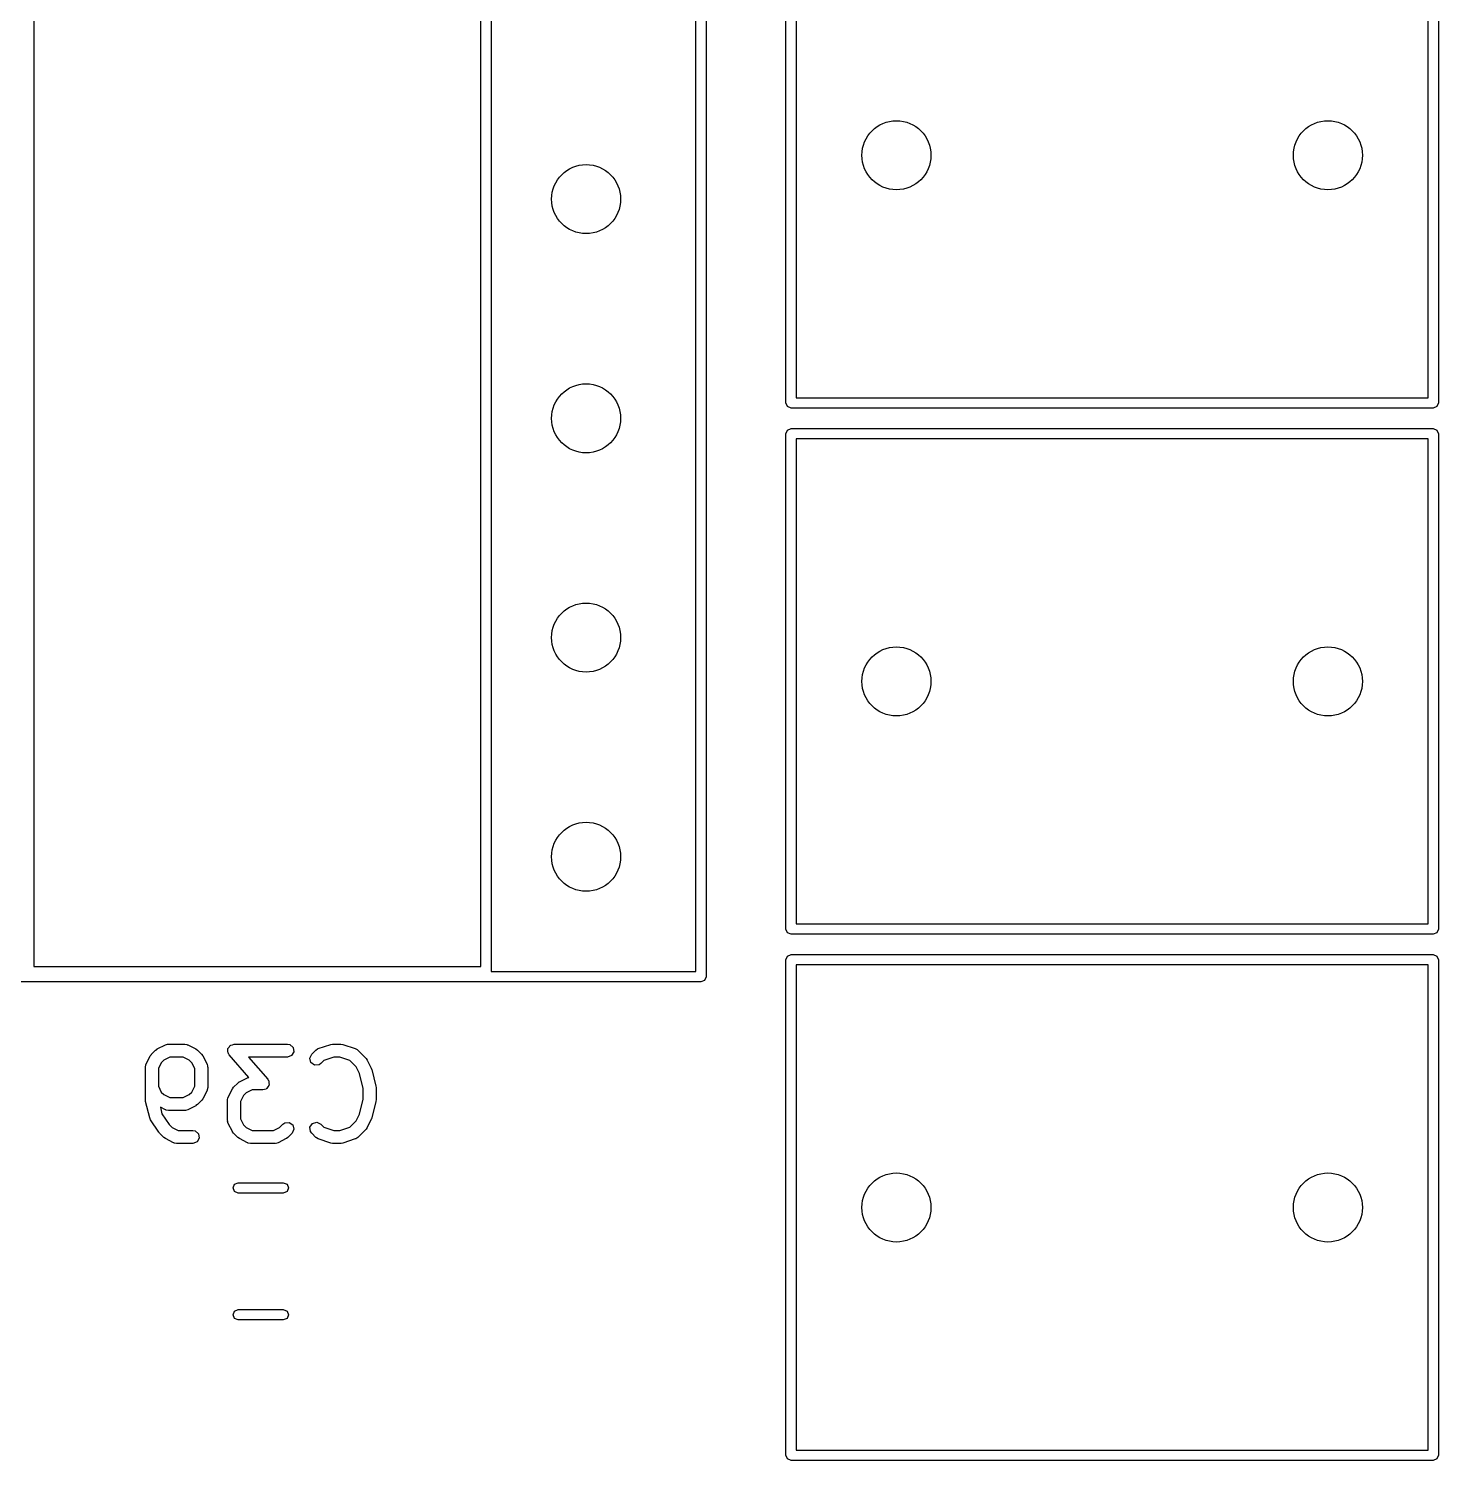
# Model space of a CAD drawing. Extents: x 83 to 134, y -229 to -46.
# Drawn here: x 106.53 to 122.87, y -106.56 to -89.97 of the extents above; entities that cross this region are included whole.
import ezdxf

# ---------------------------------------------------------------- set-up
doc = ezdxf.new("R2010")
doc.units = 0
doc.layers.add('BLACK', color=7, linetype='CONTINUOUS')

msp = doc.modelspace()

# ---------------------------------------------------------------- linework, layer by layer
at = {"layer": 'BLACK', "linetype": 'CONTINUOUS'}
for p, q in [((111.89, -80.458), (111.89, -100.898)), ((114.26, -100.898), (114.26, -80.458)), ((114.38, -80.398), (114.38, -100.958)), ((106.59, -80.518), (106.59, -100.838)), ((111.77, -100.838), (111.77, -80.518)), ((115.306, -94.31), (115.306, -88.57)), ((122.866, -88.57), (122.866, -94.31)), ((115.426, -88.63), (115.426, -94.25)), ((122.746, -94.25), (122.746, -88.63)), ((115.324, -94.3524), (115.306, -94.31)), ((115.366, -94.37), (115.324, -94.3524)), ((122.806, -94.37), (115.366, -94.37)), ((115.426, -94.25), (122.746, -94.25)), ((122.848, -94.3524), (122.806, -94.37)), ((122.866, -94.31), (122.848, -94.3524)), ((115.306, -94.666), (115.324, -94.6236)), ((115.306, -100.406), (115.306, -94.666)), ((115.324, -94.6236), (115.366, -94.606)), ((115.366, -94.606), (122.806, -94.606)), ((115.426, -94.726), (115.426, -100.346)), ((122.746, -94.726), (115.426, -94.726)), ((122.746, -100.346), (122.746, -94.726)), ((122.806, -94.606), (122.848, -94.6236)), ((122.848, -94.6236), (122.866, -94.666)), ((122.866, -94.666), (122.866, -100.406)), ((115.426, -100.346), (122.746, -100.346)), ((115.324, -100.448), (115.306, -100.406)), ((115.366, -100.466), (115.324, -100.448)), ((122.806, -100.466), (115.366, -100.466)), ((122.848, -100.448), (122.806, -100.466)), ((122.866, -100.406), (122.848, -100.448)), ((106.59, -100.838), (111.77, -100.838)), ((115.306, -100.762), (115.324, -100.72)), ((115.306, -106.502), (115.306, -100.762)), ((115.324, -100.72), (115.366, -100.702)), ((115.366, -100.702), (122.806, -100.702)), ((115.426, -100.822), (115.426, -106.442)), ((122.746, -100.822), (115.426, -100.822)), ((122.746, -106.442), (122.746, -100.822)), ((122.806, -100.702), (122.848, -100.72)), ((122.848, -100.72), (122.866, -100.762)), ((122.866, -100.762), (122.866, -106.502)), ((114.32, -101.018), (104.04, -101.018)), ((111.89, -100.898), (114.26, -100.898)), ((114.362, -101), (114.32, -101.018)), ((114.38, -100.958), (114.362, -101)), ((107.939, -101.876), (107.952, -101.858)), ((107.952, -101.858), (107.953, -101.857)), ((107.953, -101.857), (108, -101.809)), ((108, -101.809), (108.019, -101.796)), ((108.019, -101.796), (108.02, -101.795)), ((108.02, -101.795), (108.115, -101.747)), ((108.115, -101.747), (108.14, -101.74)), ((108.14, -101.74), (108.144, -101.741)), ((108.144, -101.741), (108.149, -101.739)), ((108.149, -101.739), (108.339, -101.739)), ((108.339, -101.739), (108.365, -101.744)), ((108.365, -101.744), (108.368, -101.747)), ((108.368, -101.747), (108.373, -101.747)), ((108.373, -101.747), (108.468, -101.795)), ((108.468, -101.795), (108.486, -101.808)), ((108.486, -101.808), (108.487, -101.809)), ((108.487, -101.809), (108.535, -101.857)), ((108.535, -101.857), (108.548, -101.875)), ((108.837, -101.801), (108.84, -101.796)), ((108.84, -101.821), (108.837, -101.801)), ((108.839, -101.79), (108.852, -101.774)), ((108.84, -101.796), (108.839, -101.79)), ((108.841, -101.841), (108.84, -101.821)), ((108.845, -101.849), (108.841, -101.841)), ((108.846, -101.852), (108.845, -101.849)), ((108.848, -101.854), (108.846, -101.852)), ((108.854, -101.864), (108.848, -101.854)), ((108.852, -101.774), (108.862, -101.757)), ((108.862, -101.757), (108.868, -101.755)), ((108.868, -101.755), (108.872, -101.75)), ((108.872, -101.75), (108.891, -101.746)), ((108.891, -101.746), (108.91, -101.739)), ((108.91, -101.739), (109.53, -101.739)), ((109.53, -101.739), (109.555, -101.744)), ((109.555, -101.744), (109.594, -101.777)), ((109.603, -101.827), (109.578, -101.872)), ((109.594, -101.777), (109.603, -101.827)), ((109.788, -101.903), (109.81, -101.857)), ((109.81, -101.857), (109.857, -101.809)), ((109.857, -101.809), (109.879, -101.794)), ((109.879, -101.794), (109.883, -101.794)), ((109.883, -101.794), (109.887, -101.791)), ((109.887, -101.791), (110.03, -101.743)), ((110.03, -101.743), (110.052, -101.74)), ((110.052, -101.74), (110.053, -101.739)), ((110.053, -101.739), (110.149, -101.739)), ((110.149, -101.739), (110.171, -101.743)), ((110.171, -101.743), (110.172, -101.743)), ((110.172, -101.743), (110.315, -101.791)), ((110.315, -101.791), (110.338, -101.803)), ((110.338, -101.803), (110.34, -101.807)), ((110.34, -101.807), (110.344, -101.809)), ((110.344, -101.809), (110.44, -101.904)), ((107.883, -102.005), (107.888, -101.979)), ((107.883, -102.386), (107.883, -102.005)), ((107.888, -101.979), (107.89, -101.976)), ((107.89, -101.976), (107.891, -101.971)), ((107.891, -101.971), (107.939, -101.876)), ((108.067, -101.954), (108.033, -102.023)), ((108.033, -102.023), (108.033, -102.225)), ((108.098, -101.924), (108.067, -101.954)), ((108.166, -101.889), (108.098, -101.924)), ((108.321, -101.889), (108.166, -101.889)), ((108.39, -101.924), (108.321, -101.889)), ((108.42, -101.954), (108.39, -101.924)), ((108.455, -102.023), (108.42, -101.954)), ((108.455, -102.225), (108.455, -102.023)), ((108.548, -101.875), (108.549, -101.876)), ((108.549, -101.876), (108.597, -101.971)), ((108.597, -101.971), (108.604, -101.996)), ((108.604, -101.996), (108.603, -102.001)), ((108.603, -102.001), (108.605, -102.005)), ((108.605, -102.005), (108.605, -102.243)), ((109.082, -102.124), (108.854, -101.864)), ((109.53, -101.889), (109.076, -101.889)), ((109.076, -101.889), (109.3, -102.146)), ((109.578, -101.872), (109.53, -101.889)), ((109.801, -101.953), (109.788, -101.903)), ((109.843, -101.982), (109.801, -101.953)), ((109.895, -101.978), (109.843, -101.982)), ((109.916, -101.963), (109.895, -101.978)), ((109.951, -101.928), (109.916, -101.963)), ((110.066, -101.889), (109.951, -101.928)), ((110.136, -101.889), (110.066, -101.889)), ((110.251, -101.928), (110.136, -101.889)), ((110.325, -102.002), (110.251, -101.928)), ((110.364, -102.079), (110.325, -102.002)), ((110.44, -101.904), (110.453, -101.923)), ((110.453, -101.923), (110.454, -101.924)), ((110.454, -101.924), (110.501, -102.019)), ((110.501, -102.019), (110.505, -102.031)), ((108.905, -102.238), (108.953, -102.19)), ((108.953, -102.19), (108.971, -102.177)), ((108.971, -102.177), (108.972, -102.176)), ((108.972, -102.176), (109.067, -102.128)), ((109.067, -102.128), (109.082, -102.124)), ((109.3, -102.146), (109.306, -102.156)), ((109.306, -102.156), (109.309, -102.158)), ((109.309, -102.158), (109.309, -102.161)), ((109.309, -102.161), (109.314, -102.168)), ((109.314, -102.168), (109.314, -102.188)), ((109.314, -102.188), (109.318, -102.208)), ((110.407, -102.252), (110.364, -102.079)), ((110.505, -102.031), (110.507, -102.034)), ((110.507, -102.034), (110.555, -102.225)), ((108.033, -102.225), (108.067, -102.294)), ((108.067, -102.294), (108.098, -102.324)), ((108.098, -102.324), (108.166, -102.358)), ((108.321, -102.358), (108.39, -102.324)), ((108.39, -102.324), (108.42, -102.294)), ((108.42, -102.294), (108.455, -102.225)), ((108.597, -102.276), (108.549, -102.372)), ((108.6, -102.269), (108.597, -102.272)), ((108.597, -102.272), (108.597, -102.276)), ((108.605, -102.243), (108.6, -102.269)), ((108.84, -102.36), (108.843, -102.357)), ((108.843, -102.352), (108.891, -102.257)), ((108.843, -102.357), (108.843, -102.352)), ((108.891, -102.257), (108.904, -102.239)), ((108.904, -102.239), (108.905, -102.238)), ((109.02, -102.335), (108.985, -102.404)), ((109.05, -102.305), (109.02, -102.335)), ((109.119, -102.27), (109.05, -102.305)), ((109.244, -102.27), (109.119, -102.27)), ((109.263, -102.263), (109.244, -102.27)), ((109.283, -102.259), (109.263, -102.263)), ((109.286, -102.255), (109.283, -102.259)), ((109.292, -102.253), (109.286, -102.255)), ((109.302, -102.235), (109.292, -102.253)), ((109.315, -102.22), (109.302, -102.235)), ((109.318, -102.208), (109.315, -102.214)), ((109.315, -102.214), (109.315, -102.22)), ((110.407, -102.377), (110.407, -102.252)), ((110.555, -102.225), (110.556, -102.24)), ((110.556, -102.24), (110.557, -102.243)), ((110.557, -102.243), (110.557, -102.386)), ((107.884, -102.389), (107.883, -102.386)), ((107.885, -102.404), (107.884, -102.389)), ((107.933, -102.594), (107.885, -102.404)), ((108.115, -102.501), (108.057, -102.471)), ((108.057, -102.471), (108.075, -102.545)), ((108.119, -102.501), (108.115, -102.501)), ((108.123, -102.504), (108.119, -102.501)), ((108.149, -102.508), (108.123, -102.504)), ((108.339, -102.508), (108.149, -102.508)), ((108.166, -102.358), (108.321, -102.358)), ((108.343, -102.507), (108.339, -102.508)), ((108.348, -102.508), (108.343, -102.507)), ((108.373, -102.501), (108.348, -102.508)), ((108.468, -102.453), (108.373, -102.501)), ((108.469, -102.452), (108.468, -102.453)), ((108.487, -102.439), (108.469, -102.452)), ((108.535, -102.391), (108.487, -102.439)), ((108.536, -102.39), (108.535, -102.391)), ((108.549, -102.372), (108.536, -102.39)), ((108.835, -102.386), (108.84, -102.36)), ((108.835, -102.624), (108.835, -102.386)), ((108.985, -102.404), (108.985, -102.606)), ((110.364, -102.55), (110.407, -102.377)), ((110.555, -102.404), (110.507, -102.594)), ((110.557, -102.386), (110.554, -102.401)), ((110.554, -102.401), (110.555, -102.404)), ((107.933, -102.595), (107.933, -102.594)), ((107.943, -102.618), (107.933, -102.595)), ((108.039, -102.761), (107.943, -102.618)), ((108.075, -102.545), (108.159, -102.671)), ((108.159, -102.671), (108.193, -102.705)), ((108.837, -102.628), (108.835, -102.624)), ((108.836, -102.632), (108.837, -102.628)), ((108.843, -102.657), (108.836, -102.632)), ((108.891, -102.753), (108.843, -102.657)), ((108.985, -102.606), (109.02, -102.675)), ((109.02, -102.675), (109.05, -102.705)), ((109.437, -102.705), (109.476, -102.666)), ((109.476, -102.666), (109.498, -102.651)), ((109.498, -102.651), (109.549, -102.647)), ((109.549, -102.647), (109.591, -102.676)), ((109.591, -102.676), (109.604, -102.726)), ((109.79, -102.7), (109.82, -102.658)), ((109.82, -102.658), (109.869, -102.644)), ((109.869, -102.644), (109.916, -102.666)), ((109.916, -102.666), (109.951, -102.701)), ((110.251, -102.701), (110.325, -102.627)), ((110.325, -102.627), (110.364, -102.55)), ((110.501, -102.61), (110.454, -102.705)), ((110.502, -102.606), (110.501, -102.61)), ((110.507, -102.594), (110.502, -102.606)), ((108.041, -102.763), (108.039, -102.761)), ((108.048, -102.772), (108.041, -102.763)), ((108.096, -102.82), (108.048, -102.772)), ((108.097, -102.82), (108.096, -102.82)), ((108.115, -102.834), (108.097, -102.82)), ((108.21, -102.881), (108.115, -102.834)), ((108.193, -102.705), (108.262, -102.739)), ((108.262, -102.739), (108.434, -102.739)), ((108.434, -102.739), (108.46, -102.744)), ((108.46, -102.744), (108.499, -102.777)), ((108.508, -102.827), (108.482, -102.872)), ((108.499, -102.777), (108.508, -102.827)), ((108.892, -102.754), (108.891, -102.753)), ((108.905, -102.772), (108.892, -102.754)), ((108.953, -102.82), (108.905, -102.772)), ((108.954, -102.82), (108.953, -102.82)), ((108.972, -102.834), (108.954, -102.82)), ((109.067, -102.881), (108.972, -102.834)), ((109.05, -102.705), (109.119, -102.739)), ((109.119, -102.739), (109.369, -102.739)), ((109.369, -102.739), (109.437, -102.705)), ((109.515, -102.834), (109.42, -102.881)), ((109.517, -102.833), (109.515, -102.834)), ((109.535, -102.82), (109.517, -102.833)), ((109.583, -102.772), (109.535, -102.82)), ((109.604, -102.726), (109.583, -102.772)), ((109.795, -102.751), (109.79, -102.7)), ((109.81, -102.772), (109.795, -102.751)), ((109.857, -102.82), (109.81, -102.772)), ((109.862, -102.822), (109.857, -102.82)), ((109.864, -102.826), (109.862, -102.822)), ((109.887, -102.838), (109.864, -102.826)), ((110.03, -102.886), (109.887, -102.838)), ((109.951, -102.701), (110.066, -102.739)), ((110.066, -102.739), (110.136, -102.739)), ((110.136, -102.739), (110.251, -102.701)), ((110.315, -102.838), (110.172, -102.886)), ((110.319, -102.835), (110.315, -102.838)), ((110.323, -102.835), (110.319, -102.835)), ((110.344, -102.82), (110.323, -102.835)), ((110.44, -102.725), (110.344, -102.82)), ((110.454, -102.705), (110.44, -102.723)), ((110.44, -102.723), (110.44, -102.725)), ((108.215, -102.882), (108.21, -102.881)), ((108.218, -102.885), (108.215, -102.882)), ((108.244, -102.889), (108.218, -102.885)), ((108.434, -102.889), (108.244, -102.889)), ((108.482, -102.872), (108.434, -102.889)), ((109.072, -102.882), (109.067, -102.881)), ((109.075, -102.885), (109.072, -102.882)), ((109.101, -102.889), (109.075, -102.885)), ((109.387, -102.889), (109.101, -102.889)), ((109.391, -102.888), (109.387, -102.889)), ((109.395, -102.889), (109.391, -102.888)), ((109.42, -102.881), (109.395, -102.889)), ((110.031, -102.885), (110.03, -102.886)), ((110.053, -102.889), (110.031, -102.885)), ((110.149, -102.889), (110.053, -102.889)), ((110.15, -102.889), (110.149, -102.889)), ((110.172, -102.886), (110.15, -102.889)), ((108.916, -103.363), (108.959, -103.345)), ((108.959, -103.345), (109.481, -103.345)), ((109.481, -103.345), (109.524, -103.363)), ((108.899, -103.405), (108.916, -103.363)), ((108.916, -103.447), (108.899, -103.405)), ((108.959, -103.465), (108.916, -103.447)), ((109.481, -103.465), (108.959, -103.465)), ((109.524, -103.447), (109.481, -103.465)), ((109.524, -103.363), (109.541, -103.405)), ((109.541, -103.405), (109.524, -103.447)), ((108.899, -104.875), (108.916, -104.833)), ((108.916, -104.833), (108.959, -104.815)), ((108.959, -104.815), (109.481, -104.815)), ((109.481, -104.815), (109.524, -104.833)), ((109.524, -104.833), (109.541, -104.875)), ((108.916, -104.917), (108.899, -104.875)), ((108.959, -104.935), (108.916, -104.917)), ((109.481, -104.935), (108.959, -104.935)), ((109.524, -104.917), (109.481, -104.935)), ((109.541, -104.875), (109.524, -104.917)), ((115.324, -106.544), (115.306, -106.502)), ((115.426, -106.442), (122.746, -106.442)), ((122.866, -106.502), (122.848, -106.544)), ((115.366, -106.562), (115.324, -106.544)), ((122.806, -106.562), (115.366, -106.562)), ((122.848, -106.544), (122.806, -106.562))]:
    msp.add_line(p, q, dxfattribs=at)
at = {"layer": 'BLACK'}
for centre in [(116.586, -91.44), (121.586, -91.44), (112.99, -91.948), (112.99, -94.488), (112.99, -97.028), (116.586, -97.536), (121.586, -97.536), (112.99, -99.568), (116.586, -103.632), (121.586, -103.632)]:
    msp.add_circle(centre, 0.4, dxfattribs=at)

doc.saveas('drawing.dxf')
